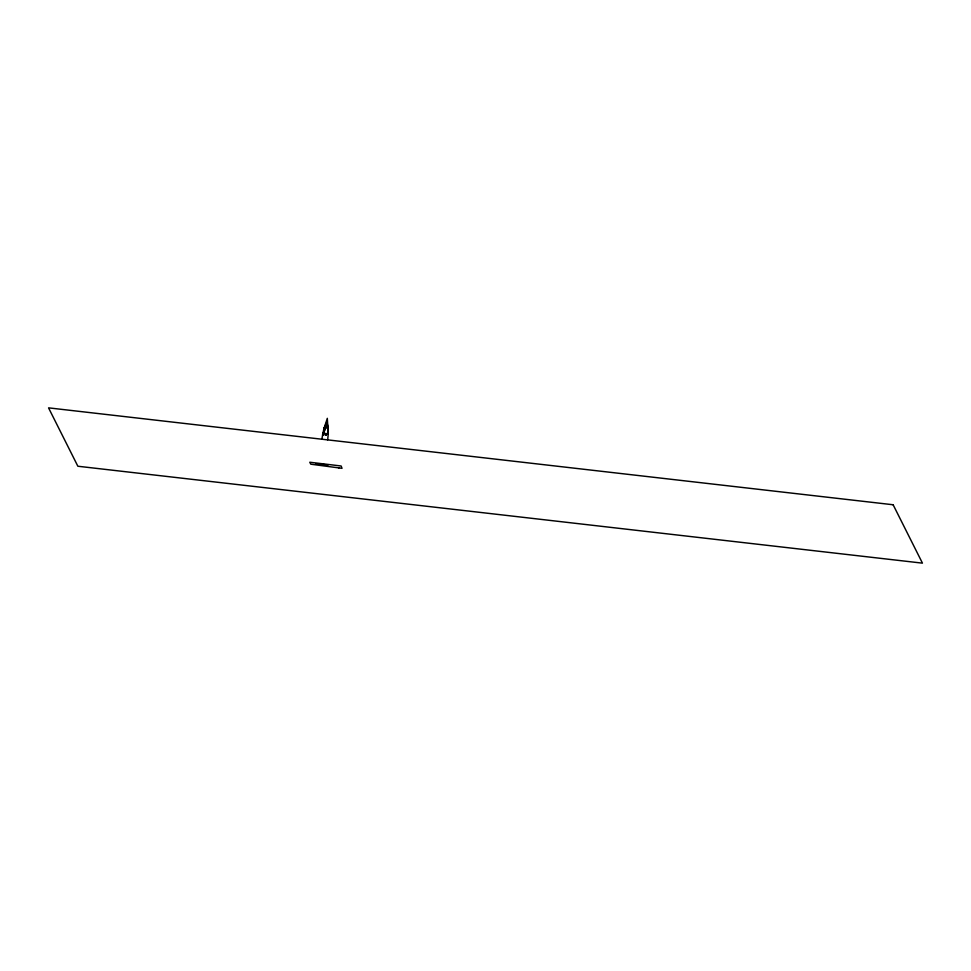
<?xml version="1.0" encoding="UTF-8"?>
<svg xmlns="http://www.w3.org/2000/svg" width="971" height="971" viewBox="0 0 971 971"><rect width="100%" height="100%" fill="white"/><g stroke="black" fill="none" stroke-linecap="round" stroke-linejoin="round"><path stroke-width="1.46" d="M327.992 428.162L327.069 427.191L328.137 429.995L327.579 434.268M327.251 428.199L327.992 429.376L327.312 418.319L323.744 429.376L321.887 438.953M322.882 434.862L323.622 433.552M326.705 433.649L323.137 433.321M327.688 439.814L328.234 434.037L327.3 433.964M324.702 427.022L323.744 429.376L324.957 427.956M326.074 427.046L325.006 426.961L324.29 428.26L325.079 426.985M323.719 429.752C325.904 426.026 320.175 441.599 325.297 428.891M324.411 427.653L324.156 428.49M326.305 423.38L327.215 423.283L327.263 424.363L327.057 423.477M326.438 423.186L325.916 424.181L327.057 423.247M325.382 425.492L326.22 425.128M326.135 424.193L325.419 425.225L326.402 424.181M325.394 425.99L324.35 427.786L325.03 426.026L326.244 426.051M325.807 425.128L324.86 426.33L325.649 425.152M324.812 428.866L323.44 435.032L322.457 434.874M323.622 433.442L322.688 433.357L323.416 433.515M324.872 427.932L325.807 428.005M327.591 429.206L328.089 430.238M325.916 433.709L325.285 433.649M327.676 434.11L327.749 429.279M327.324 426.33L327.931 428.284L327.081 426.172L327.749 426.949M327.615 428.32L328.137 429.995L328.077 429.012M327.895 429.012L327.822 428.162M327.494 424.813L327.494 425.516L326.899 424.266L327.494 424.813M325.285 434.947L326.317 435.105L325.285 434.947M327.227 425.262L327.773 426.73L327.288 425.334M322.02 464.114L315.83 463.689L327.797 465.34L322.02 464.114M338.855 467.901L310.817 464.199L309.761 462.232L341.149 465.995L342.035 468.325L338.855 467.901M893.138 504.762L48.55 407.856L77.862 466.238L922.45 563.144L893.138 504.762"/></g></svg>
